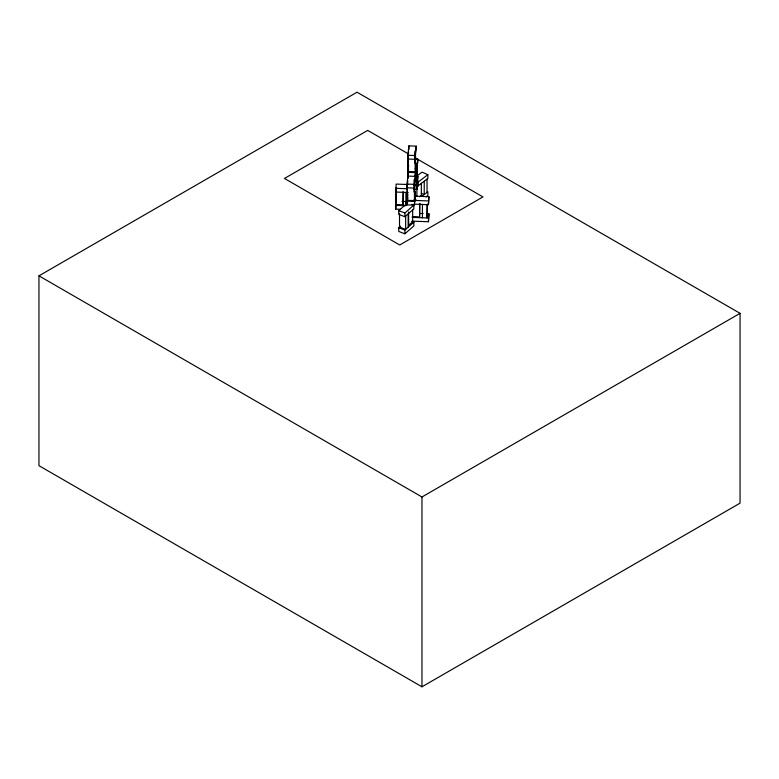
<?xml version="1.0" encoding="UTF-8"?>
<svg xmlns="http://www.w3.org/2000/svg" width="779" height="779" viewBox="0 0 779 779"><rect width="100%" height="100%" fill="white"/><g stroke="black" fill="none" stroke-linecap="round" stroke-linejoin="round"><path stroke-width="1.17" d="M403.366 192.52L403.055 204.858L395.732 204.575L396.131 184.068L407.758 184.516M396.131 187.817L395.644 192.043L408.196 192.52M400.289 209.288L395.644 209.113L396.131 201.138M395.644 209.113L396.131 204.887M416.229 146.16L415.149 155.557L415.236 171.828L407.914 171.546L407.826 155.274L408.907 145.877L416.229 146.16L415.149 159.305L407.826 159.023L408.634 151.973M415.149 176.366L416.229 163.22L415.149 176.366L407.826 176.083L408.634 165.294M414.447 187.301L414.447 200.622L407.125 200.339L407.027 184.068L408.634 169.033M407.845 180.767L407.027 187.807L414.35 188.09L415.441 174.954L414.35 188.09M406.268 202.579L405.908 205.753L405.908 192.432M414.35 205.159L415.441 192.014L414.35 205.159L407.027 204.877L407.845 194.078M407.027 204.877L407.845 197.827M414.72 159.052L417.865 159.179L416.775 172.315L414.681 172.237M416.775 172.315L417.865 159.179M416.775 189.385L417.865 176.239L416.775 189.385L413.639 189.258M412.257 216.591L419.579 216.874L419.881 203.338M414.486 204.156L428.44 204.692L428.927 196.717L414.973 196.181M428.44 204.692L428.927 196.717M412.169 221.129L428.44 221.752L428.927 213.787L426.6 213.689M428.44 221.752L428.927 213.787M411.809 204.341L413.853 205.111L413.853 208.86L404.905 216.728L398.77 214.41L398.77 210.661L407.719 202.783M404.905 216.728L404.905 212.988L413.853 205.111M411.809 221.402L413.853 222.181L413.853 225.92L404.905 233.797L398.77 231.47L398.77 227.721L400.562 226.153M404.905 233.797L404.905 230.048L413.853 222.181M417.525 175.538L422.023 172.14L427.856 174.72L427.856 178.469L417.943 185.947L415.996 185.081M427.856 174.72L417.943 182.198L417.943 185.947M419.569 196.736L421.351 195.383L421.351 183.279M421.546 196.542L427.856 191.78L427.856 195.529L426.055 196.892M38.95 275.844L357.035 92.204L740.05 313.333L740.05 503.156L421.965 686.796L38.95 465.667L38.95 275.844L421.965 496.983L740.05 313.333M407.826 155.274L415.149 155.557M415.08 168.8L417.174 168.887L417.174 182.198M414.779 171.448L416.872 171.526L416.872 184.847L413.727 184.72M407.826 172.334L415.149 172.617M407.027 184.068L414.35 184.35M413.639 185.519L416.775 185.636M395.644 188.304L407.271 188.752M413.815 199.882L416.142 199.969M414.486 200.407L428.44 200.943M413.61 200.67L415.704 200.748M407.027 201.128L414.35 201.41M401.945 201.362L406.589 201.537M395.644 205.364L404.944 205.724M419.628 213.427L423.114 213.563M412.169 217.39L428.44 218.013M398.77 210.661L404.905 212.988M398.77 227.721L404.905 230.048M421.312 193.231L424.234 194.516L424.234 181.195M408.566 153.989L367.707 130.395L284.471 178.449L399.715 244.986L482.951 196.931L414.847 157.621M427.496 204.04L427.009 217.954L427.009 204.634M427.019 179.092L427.019 192.413M422.432 204.458L422.432 217.779M421.965 496.983L421.965 686.796M419.579 203.553L419.579 216.874M417.71 180.455L417.71 186.512M416.892 185.431L416.892 196.327M416.473 165.323L416.473 176.22M415.986 168.342L415.986 171.974M415.548 155.868L415.548 169.189M414.847 151.097L414.847 163.21M414.749 184.662L414.749 197.973M414.048 179.891L414.048 191.994M412.666 209.658L412.666 221.772L408.634 225.316L408.634 211.995M408.907 145.877L408.907 149.626M408.225 155.586L408.225 168.907M408.108 174.671L408.108 178.42M408.177 213.855L408.177 227.176M407.427 184.38L407.427 197.691M405.664 216.065L405.664 229.386L399.52 227.059L399.52 213.738M403.055 191.537L403.055 204.858M396.034 188.615L396.034 201.927"/></g></svg>
